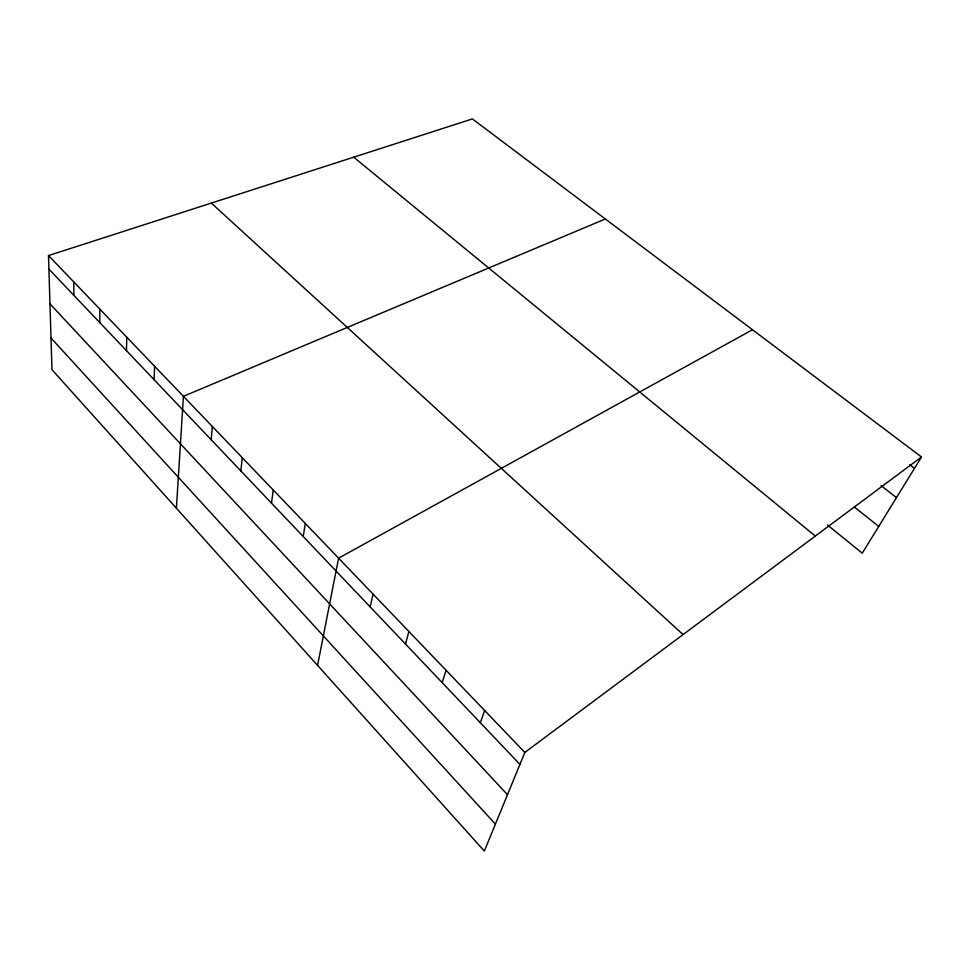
<?xml version="1.0" encoding="UTF-8"?>
<svg xmlns="http://www.w3.org/2000/svg" width="970" height="970" viewBox="0 0 970 970"><rect width="100%" height="100%" fill="white"/><g stroke="black" fill="none" stroke-linecap="round" stroke-linejoin="round"><path stroke-width="1.45" d="M99.789 322.61L99.825 309.115M126.476 350.667L126.767 337.208M154.06 379.682L154.618 366.272M176.394 508.219L183.427 396.318L605.341 218.977M211.217 439.774L212.357 426.497M240.839 470.911L242.282 457.707M271.479 503.127L273.261 490.02M303.198 536.495L305.344 523.485M317.566 665.396L338.591 558.174L752.477 329.739M370.14 606.88L373.086 594.149M405.496 644.044L408.867 631.482M442.187 682.625L446.042 670.246M480.308 722.711L484.661 710.537M921.5 456.967L524.843 752.441L484.345 851.078L51.968 369.679L48.5 255.571L472.414 118.922L921.5 456.967L862.245 553.203L827.458 524.964M909.763 464.775L914.48 468.364M881.075 485.63L896.474 497.61M854.57 507.213L878.735 526.419M353.711 157.188L815.297 536.07M211.339 203.082L683.05 634.586M48.5 255.571L524.843 752.441M48.912 269.114L519.944 764.384M49.967 303.828L507.492 794.697M50.998 337.984L495.415 824.124M73.744 281.906L73.938 295.438"/></g></svg>
